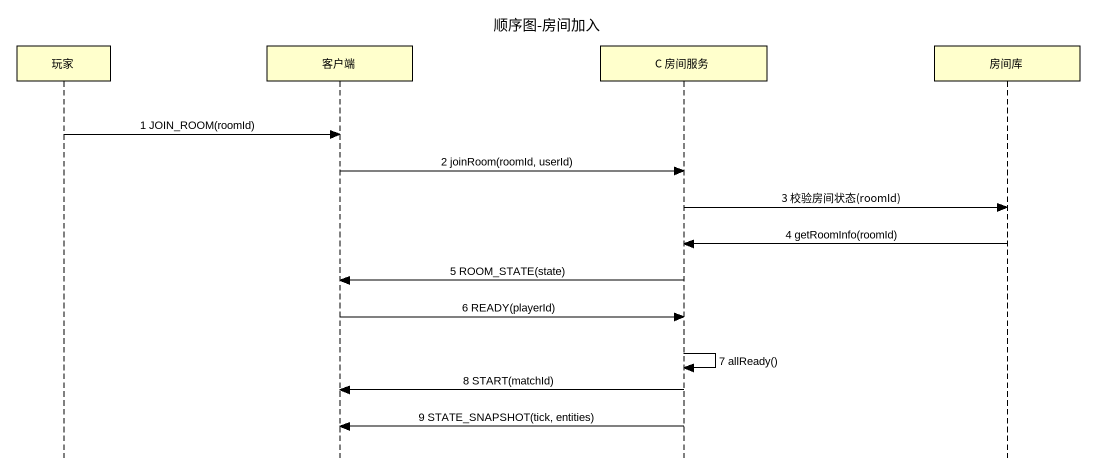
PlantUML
@startuml
title 顺序图-房间加入
hide footbox
participant 玩家
participant 客户端
participant "C 房间服务" as C_房间服务
participant 房间库

玩家 -> 客户端 : 1 JOIN_ROOM(roomId)
客户端 -> C_房间服务 : 2 joinRoom(roomId, userId)
C_房间服务 -> 房间库 : 3 校验房间状态(roomId)
房间库 -> C_房间服务 : 4 getRoomInfo(roomId)
C_房间服务 -> 客户端 : 5 ROOM_STATE(state)
客户端 -> C_房间服务 : 6 READY(playerId)
C_房间服务 -> C_房间服务 : 7 allReady()
C_房间服务 -> 客户端 : 8 START(matchId)
C_房间服务 -> 客户端 : 9 STATE_SNAPSHOT(tick, entities)
@enduml
